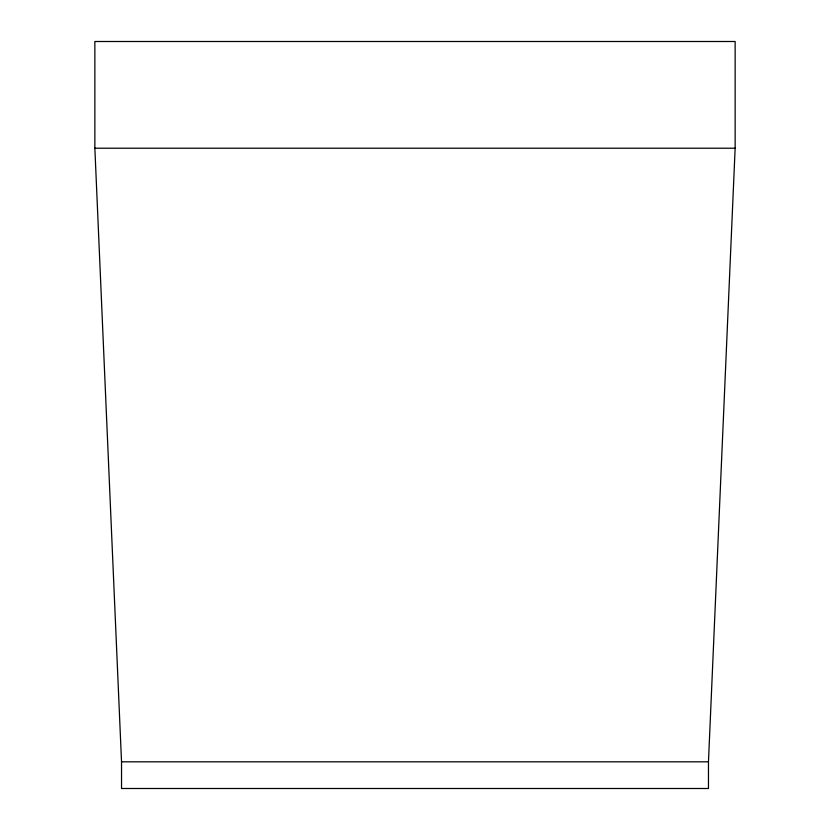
<?xml version="1.0" encoding="UTF-8"?>
<svg xmlns="http://www.w3.org/2000/svg" width="830" height="830" viewBox="0 0 830 830"><rect width="100%" height="100%" fill="white"/><g stroke="black" fill="none" stroke-linecap="round" stroke-linejoin="round"><path stroke-width="1.25" d="M708.467 761.826L735.141 148.217L735.141 41.5L94.859 41.5L94.859 148.217L121.533 761.826L121.533 788.5L708.467 788.5L708.467 761.826L121.533 761.826M94.859 148.217L735.141 148.217"/></g></svg>
